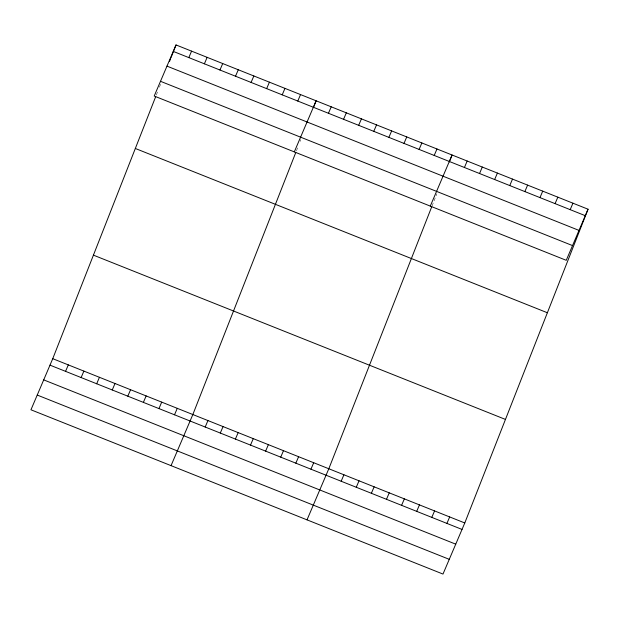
<?xml version="1.0" encoding="UTF-8"?>
<svg xmlns="http://www.w3.org/2000/svg" width="619" height="619" viewBox="0 0 619 619"><rect width="100%" height="100%" fill="white"/><g stroke="black" fill="none" stroke-linecap="round" stroke-linejoin="round"><path stroke-width="0.46" stroke-dasharray="3.1 2.32" d="M156.352 94.978L158.046 90.66M159.4 87.209L160.762 83.758M296.447 150.835L298.141 146.517M300.176 141.341L300.849 139.615M432.077 205.91L436.821 193.832"/><path stroke-width="0.93" d="M588.05 209.214L566.253 260.313L154.216 96.038L176.013 44.932L588.05 209.214L464.784 522.962L442.987 574.068L30.95 409.786L52.747 358.687L155.671 96.703M169.575 61.327L170.589 58.743M170.929 57.877L176.013 44.932M295.766 152.56L192.842 414.544L171.045 465.643M313.392 107.691L316.108 100.789L294.311 151.887M431.737 206.769L328.813 468.753L307.016 519.852M449.363 161.907L452.079 155.005L430.282 206.104M188.818 57.606L191.581 51.137M65.552 371.354L68.314 364.893M204.386 63.811L207.148 57.35M81.12 377.567L83.875 371.098M219.954 70.017L222.708 63.556M96.688 383.772L99.442 377.304M235.522 76.222L238.276 69.761M112.248 389.978L115.01 383.509M251.082 82.428L253.844 75.967M127.816 396.183L130.578 389.715M266.65 88.641L269.412 82.172M143.384 402.389L146.138 395.92M282.218 94.846L284.972 88.378M158.951 408.594L161.706 402.126M297.785 101.052L300.54 94.583M174.512 414.8L177.274 408.331M328.457 113.277L331.211 106.816M205.191 427.033L207.945 420.564M343.56 119.305L346.323 112.836M220.294 433.052L223.057 426.584M358.672 125.324L361.426 118.863M235.406 439.08L238.16 432.611M373.783 131.352L376.538 124.883M250.509 445.1L253.272 438.631M388.887 137.372L391.649 130.911M265.621 451.127L268.375 444.659M403.998 143.399L406.753 136.931M280.732 457.147L283.487 450.678M419.102 149.419L421.864 142.958M295.836 463.174L298.598 456.706M434.213 155.446L436.968 148.978M310.947 469.194L313.701 462.726M464.428 167.494L467.183 161.025M341.162 481.242L343.916 474.773M479.539 173.513L482.294 167.053M356.265 487.269L359.028 480.801M494.643 179.541L497.405 173.072M371.377 493.289L374.131 486.82M509.754 185.561L512.509 179.1M386.488 499.309L389.243 492.848M524.858 191.588L527.62 185.12M401.592 505.336L404.354 498.868M539.969 197.608L542.724 191.139M416.703 511.356L419.458 504.895M555.073 203.636L557.835 197.167M431.807 517.383L434.569 510.915M570.184 209.655L572.939 203.187M446.918 523.403L449.673 516.942M173.258 51.4L585.295 215.683M166.975 66.132L579.013 230.407M160.499 81.306L572.536 245.588M135.337 148.475L547.374 312.75M93.423 255.144L505.46 419.427M52.747 358.687L464.784 522.962M49.992 365.148L462.022 529.431M43.709 379.88L455.739 544.163M37.233 395.054L449.27 559.336"/></g></svg>
